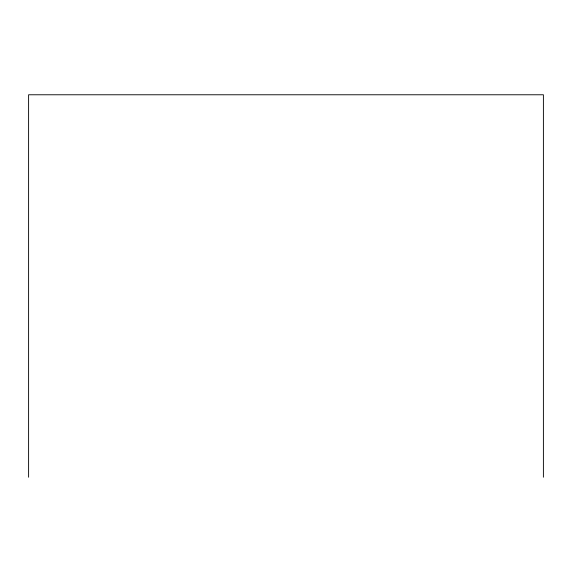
<?xml version="1.0" encoding="UTF-8"?>
<svg xmlns="http://www.w3.org/2000/svg" width="572" height="572" viewBox="0 0 572 572"><rect width="100%" height="100%" fill="white"/><g stroke="black" fill="none" stroke-linecap="round" stroke-linejoin="round"><path stroke-width="0.86" d="M543.4 477.227L543.4 94.773L28.6 94.773L28.6 477.227"/></g></svg>
